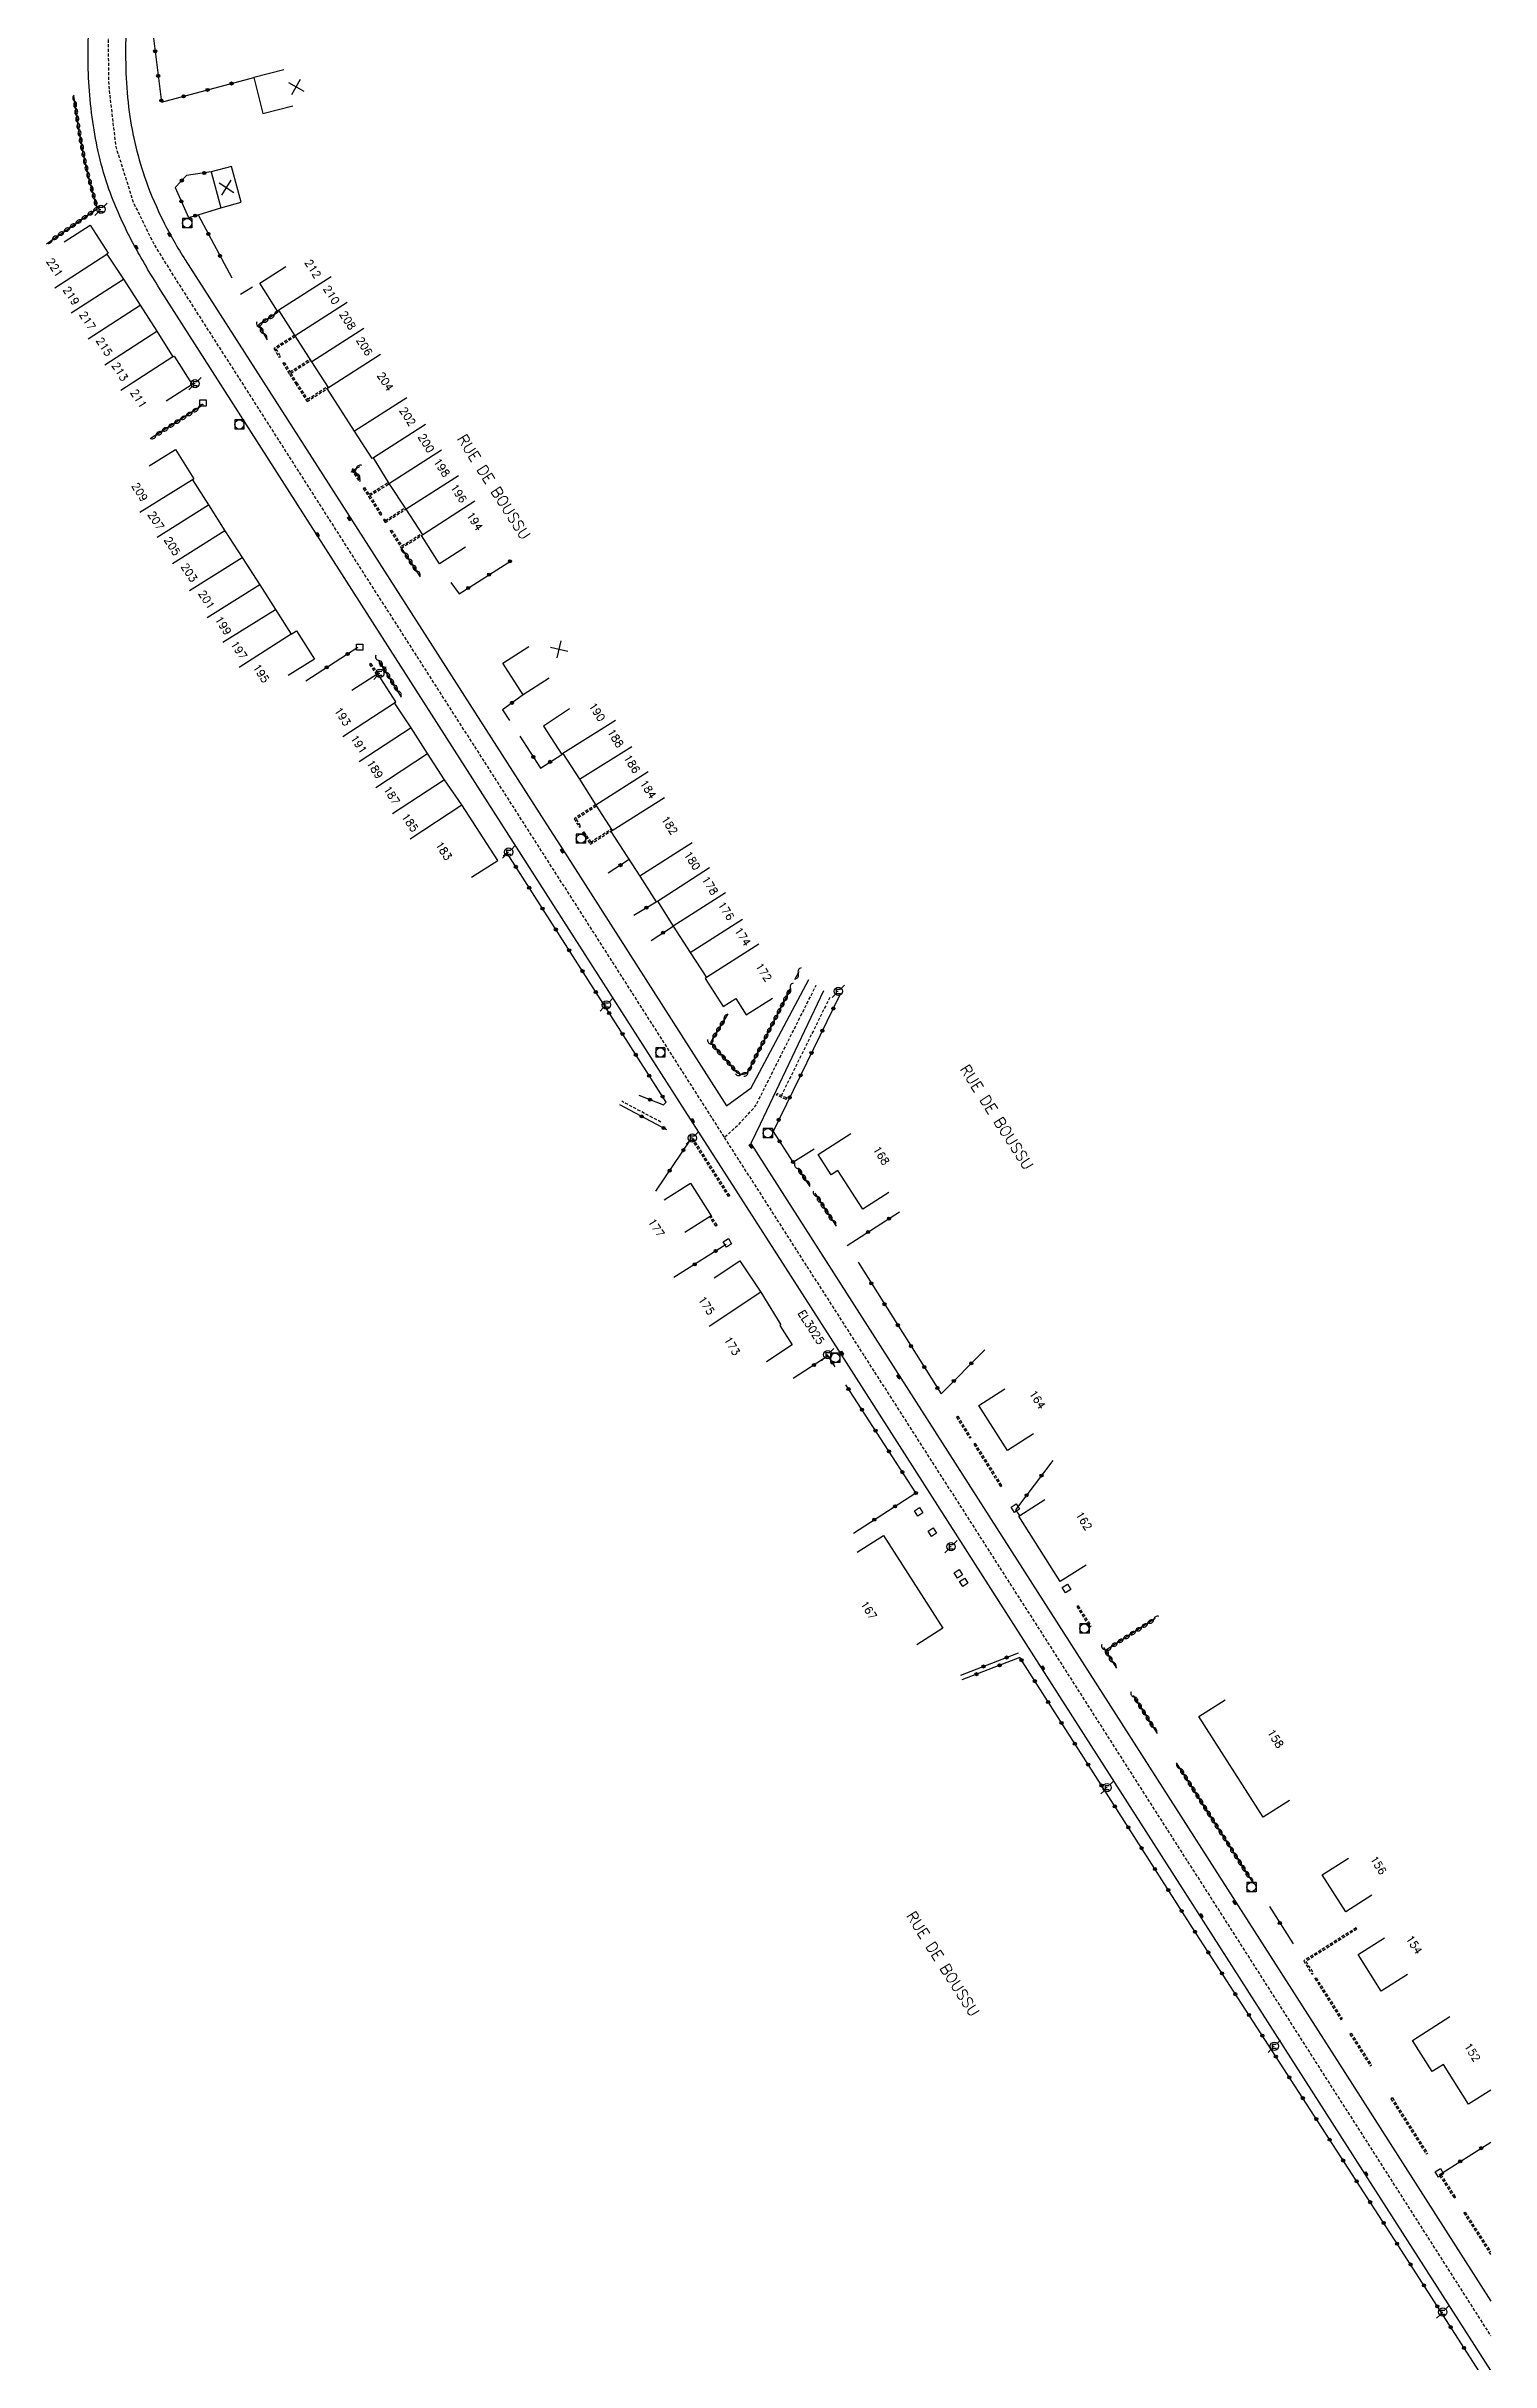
# Model space of a CAD drawing. Header units: millimetres. Extents: x 107015 to 108000, y 128000 to 129000.
# Drawn here: x 107766.9 to 108000, y 128334.1 to 128707.8 of the extents above; entities that cross this region are included whole.
import ezdxf
from ezdxf.enums import TextEntityAlignment as Align

# ---------------------------------------------------------------- set-up
doc = ezdxf.new("R2010")
doc.units = ezdxf.units.MM
doc.linetypes.add('DASHED', pattern=[0.75, 0.5, -0.25])
doc.layers.get('0').update_dxf_attribs({"linetype": 'CONTINUOUS'})
for name, color, linetype in [('W0001', 6, 'DASHED'), ('W0008', 7, 'CONTINUOUS'), ('W0100', 7, 'CONTINUOUS'), ('W0112', 1, 'DASHED'), ('W0220', 5, 'DASHED'), ('W0310', 3, 'CONTINUOUS'), ('W0322', 7, 'CONTINUOUS'), ('W0400', 7, 'CONTINUOUS'), ('W0420', 7, 'CONTINUOUS'), ('W0471', 7, 'CONTINUOUS'), ('W0984', 7, 'CONTINUOUS'), ('W0989', 7, 'CONTINUOUS'), ('W0991', 7, 'CONTINUOUS'), ('W1102', 7, 'CONTINUOUS')]:
    doc.layers.add(name, color=color, linetype=linetype)
doc.styles.get("Standard").update_dxf_attribs({"font": 'romans.shx', "width": 0.85})

# ---------------------------------------------------------------- blocks, each defined once
blk = doc.blocks.new('t322o')
at = {"color": 0, "linetype": 'Continuous'}
for radius in [0.25, 0.15]:
    blk.add_circle((0, 0), radius, dxfattribs=at)
blk = doc.blocks.new('t310o')
at = {"color": 0, "linetype": 'Continuous'}
for centre, start, end in [((-0.5, 0.38), 216.8699, 323.1304), ((0.5, -0.37), 36.8699, 143.1303)]:
    blk.add_arc(centre, 0.625, start, end, dxfattribs=at)
blk = doc.blocks.new('t991o')
at = {"color": 0, "linetype": 'Continuous'}
for p, q in [((-1, 1), (1, -1)), ((-1, -1), (1, 1))]:
    blk.add_line(p, q, dxfattribs=at)
blk = doc.blocks.new('T420')
for p, q in [((0.75, 0.75), (-0.75, 0.75)), ((-0.75, 0.75), (-0.75, -0.75)), ((0.75, 0.75), (0.75, -0.75)), ((0.75, -0.75), (-0.75, -0.75))]:
    blk.add_line(p, q)
blk.add_ellipse((0, 0), major_axis=(-0.53, 0.53), ratio=1, start_param=3.926991, end_param=10.210176)
blk = doc.blocks.new('T400')
for p, q in [((-0.15, 0.3), (0.15, 0.3)), ((-0.15, -0.25), (-0.15, 0.3)), ((-0.15, 0.15), (0.15, 0.15)), ((-0.15, 0), (0.15, 0)), ((0.15, 0.3), (0.15, -0.25)), ((-0.15, -0.15), (0.15, -0.15)), ((-0.15, -0.25), (-0.15, -0.3)), ((-0.15, -0.3), (0.15, -0.3)), ((0.15, -0.3), (0.15, -0.25))]:
    blk.add_line(p, q)
blk = doc.blocks.new('T471')
for p, q in [((-0.333334, 0.333334), (-0.333334, -0.333334)), ((-0.333334, 0.333334), (0.333334, 0.333334)), ((-0.333334, 0), (0, 0)), ((0.500001, 0.500001), (1.000002, 1.000002)), ((-0.500001, -0.500001), (-1.000002, -1.000002)), ((-0.333334, -0.333334), (0.333334, -0.333334))]:
    blk.add_line(p, q)
blk.add_ellipse((0, 0), major_axis=(0.471405, 0.471405), ratio=1, start_param=5.4977871438, end_param=11.780972451)
blk = doc.blocks.new('t112o')
at = {"color": 0, "linetype": 'Continuous'}
for p, q in [((-0.5, 0.5), (0.5, 0.5)), ((-0.5, -0.5), (-0.5, 0.5)), ((0.5, 0.5), (0.5, -0.5)), ((0.5, -0.5), (-0.5, -0.5))]:
    blk.add_line(p, q, dxfattribs=at)

msp = doc.modelspace()

# ---------------------------------------------------------------- linework, layer by layer
at = {"layer": 'W0001', "flags": 128}
for points in [[(107805.25, 129000), (107798.38, 128930.43), (107787.6, 128822.59), (107785.85, 128810.1), (107783.45, 128790.63), (107781.35, 128760.88), (107779.28, 128739.45), (107777.48, 128720.54), (107776.86, 128710.53), (107776.98, 128701.4), (107778.11, 128691.66), (107780.94, 128682.69), (107784.25, 128675.93), (107787.4, 128670.85), (107813.19, 128630.47), (107845.48, 128580.01), (107873.76, 128535.75), (107876.32, 128531.72), (107878.62, 128533.81), (107881.38, 128536.81), (107891.15, 128556.29), (107891.15, 128556.29)], [(107876.32, 128531.72), (107923.14, 128458.6), (107955.16, 128408.49), (107978.96, 128371.25), (108000, 128338.29)]]:
    msp.add_lwpolyline(points, dxfattribs=at)
at = {"layer": 'W0008', "flags": 128}
for points in [[(107808.34, 129000), (107801.48, 128931.27), (107796.1, 128877.34), (107791.05, 128826.42), (107789.32, 128809.7), (107783.66, 128753.3), (107780.06, 128715.49, 0.0178), (107779.75, 128709.77, 0.0397), (107780.29, 128697.24, 0.0521), (107783.01, 128686.09, 0.0301), (107785.81, 128679.56, 0.0264), (107789.33, 128673.39), (107816.32, 128631.22), (107848.16, 128581.42), (107850.64, 128577.59), (107876.67, 128536.84), (107880.64, 128539.74), (107889.99, 128557.2), (107889.99, 128557.2)], [(108000, 128332.7), (107981.44, 128361.71), (107952.81, 128406.61), (107926.28, 128448.08), (107919.36, 128458.91), (107894.82, 128497.32), (107870.85, 128534.66), (107842.8, 128578.6), (107785.47, 128668.31, -0.0185), (107781.2, 128675.55, -0.0327), (107777.5, 128683.47, -0.0499), (107774.62, 128694.33, -0.0378), (107773.66, 128705.57, -0.0244), (107774.06, 128715.58)]]:
    msp.add_lwpolyline(points, format="xyb", dxfattribs=at)
msp.add_lwpolyline([(107892.31, 128555.38), (107882.11, 128533.88), (107880.58, 128530.78), (107926.92, 128458.28), (107957.52, 128410.38), (107976.47, 128380.8), (108000, 128343.89)], dxfattribs=at)
at = {"layer": 'W0100', "flags": 128}
for points in [[(107805.23, 128704.05), (107800.38, 128702.8), (107801.88, 128697.01), (107806.72, 128698.25), (107806.72, 128698.25)], [(107796.8, 128688.45), (107793.52, 128687.57), (107795.05, 128681.78), (107798.34, 128682.66), (107796.8, 128688.45), (107796.8, 128688.45)], [(107769.78, 128676.28), (107774, 128678.97), (107776.89, 128674.43), (107776.67, 128674.3), (107779.36, 128670.25), (107782.05, 128666.07), (107784.77, 128661.86), (107787.32, 128657.7), (107787.53, 128657.83), (107790.44, 128653.28), (107786.23, 128650.59), (107786.23, 128650.59)], [(107834.57, 128627.01), (107830.36, 128624.31), (107827.44, 128628.88), (107827.65, 128629.01), (107824.99, 128633.13), (107822.25, 128637.29), (107819.7, 128641.43), (107819.49, 128641.3), (107816.66, 128645.71), (107812.24, 128652.63), (107812.45, 128652.76), (107809.75, 128656.92), (107807.06, 128661.11), (107804.45, 128665.23), (107804.24, 128665.1), (107801.36, 128669.59), (107805.57, 128672.29), (107805.57, 128672.29)], [(107783.5, 128640.13), (107787.74, 128642.78), (107790.71, 128638.02), (107790.49, 128637.88), (107793.08, 128633.82), (107795.73, 128629.64), (107798.5, 128625.35), (107801.35, 128620.92), (107803.89, 128616.96), (107806.45, 128612.95), (107807.29, 128613.49), (107810.2, 128608.93), (107805.95, 128606.29), (107805.95, 128606.29)], [(107848.05, 128605.85), (107843.84, 128603.15), (107840.56, 128608.27), (107844.77, 128610.97), (107844.77, 128610.97)], [(107835.55, 128573.72), (107839.77, 128576.41), (107833.99, 128585.41), (107831.16, 128589.45), (107828.44, 128593.68), (107825.78, 128597.83), (107823.12, 128601.89), (107823.33, 128602.03), (107820.4, 128606.53), (107816.19, 128603.84), (107816.19, 128603.84)], [(107851.32, 128600.91), (107847.17, 128598.12), (107850.08, 128593.56), (107850.29, 128593.7), (107852.93, 128589.54), (107855.58, 128585.37), (107858.23, 128581.25), (107858.01, 128581.12), (107862.68, 128573.9), (107865.33, 128569.76), (107865.54, 128569.89), (107868.09, 128565.84), (107870.83, 128561.58), (107873.45, 128557.52), (107873.24, 128557.38), (107876.16, 128552.84), (107878.18, 128554.14), (107879.87, 128551.53), (107884.09, 128554.21), (107884.09, 128554.21)], [(107902.86, 128522.87), (107898.66, 128520.16), (107894.63, 128526.42), (107893.55, 128525.72), (107891.45, 128528.98), (107896.75, 128532.39), (107896.75, 128532.39)], [(107866.64, 128521.66), (107870.86, 128524.34), (107874.2, 128519.06), (107869.98, 128516.39), (107869.98, 128516.39)], [(107874.67, 128509.07), (107878.84, 128511.83), (107882.2, 128506.76), (107885.46, 128501.49), (107885.29, 128501.39), (107887.28, 128498.27), (107883.11, 128495.51), (107883.11, 128495.51)], [(107926.23, 128483.9), (107922.02, 128481.21), (107917.38, 128488.48), (107921.59, 128491.17), (107921.59, 128491.17)], [(107934.73, 128462.72), (107930.51, 128460.05), (107923.84, 128470.59), (107928.07, 128473.27), (107928.07, 128473.27)], [(107897.78, 128464.82), (107901.99, 128467.51), (107911.6, 128452.52), (107907.39, 128449.82), (107907.39, 128449.82)], [(107967.52, 128424.71), (107963.31, 128422.02), (107952.92, 128438.27), (107957.14, 128440.97), (107957.14, 128440.97)], [(107980.83, 128409.42), (107976.61, 128406.73), (107972.81, 128412.72), (107977.03, 128415.4), (107977.03, 128415.4)], [(107986.58, 128396.62), (107982.35, 128393.95), (107978.61, 128399.86), (107982.84, 128402.53), (107982.84, 128402.53)], [(108000, 128377.94), (107996.44, 128375.69), (107992.38, 128382.11), (107990.56, 128380.96), (107987.37, 128386), (107993.42, 128389.83), (107993.42, 128389.83)]]:
    msp.add_lwpolyline(points, dxfattribs=at)
at = {"layer": 'W0112'}
for p, q in [((107806.99, 128661.21), (107803.62, 128659.05)), ((107807.13, 128661), (107803.96, 128658.98)), ((107803.62, 128659.05), (107804.51, 128657.6)), ((107803.96, 128658.98), (107804.73, 128657.74)), ((107805.07, 128656.7), (107806.15, 128654.94)), ((107805.28, 128656.83), (107806.23, 128655.28)), ((107806.23, 128655.28), (107809.47, 128657.36)), ((107806.36, 128655.07), (107809.6, 128657.15)), ((107806.15, 128654.94), (107807.1, 128653.42)), ((107806.36, 128655.07), (107807.31, 128653.55)), ((107807.1, 128653.42), (107809, 128650.52)), ((107807.31, 128653.55), (107809.07, 128650.86)), ((107809, 128650.52), (107812.25, 128652.61)), ((107809.07, 128650.86), (107812.32, 128652.95)), ((107816.22, 128639.45), (107817.38, 128637.59)), ((107816.43, 128639.59), (107817.59, 128637.72)), ((107819, 128635.53), (107822.14, 128637.47)), ((107819.14, 128635.32), (107822.28, 128637.25)), ((107818.05, 128636.47), (107818.93, 128635.19)), ((107818.26, 128636.61), (107819, 128635.53)), ((107818.93, 128635.19), (107820.83, 128632.17)), ((107819.14, 128635.32), (107821.04, 128632.3)), ((107821.65, 128631.32), (107824.83, 128633.37)), ((107821.3, 128631.4), (107821.58, 128630.98)), ((107821.51, 128631.54), (107821.65, 128631.32)), ((107821.58, 128630.98), (107824.97, 128633.16)), ((107822.4, 128629.62), (107824.21, 128626.85)), ((107822.61, 128629.76), (107824.29, 128627.2)), ((107824.21, 128626.85), (107827.44, 128628.88)), ((107824.29, 128627.2), (107827.52, 128629.22)), ((107820.26, 128606.44), (107819.08, 128608.11)), ((107820.47, 128606.57), (107819.28, 128608.26)), ((107855.56, 128585.4), (107852.08, 128583.17)), ((107855.69, 128585.19), (107852.42, 128583.09)), ((107852.08, 128583.17), (107852.94, 128581.79)), ((107852.42, 128583.09), (107853.15, 128581.93)), ((107853.67, 128581.04), (107854.77, 128579.39)), ((107854.7, 128579.05), (107858.19, 128581.3)), ((107854.77, 128579.39), (107858.06, 128581.51)), ((107853.46, 128580.91), (107854.7, 128579.05)), ((107886.3, 128537.87), (107884.75, 128538.57)), ((107886.4, 128538.1), (107884.85, 128538.8)), ((107877, 128522.21), (107871.16, 128531.36)), ((107877.21, 128522.34), (107871.37, 128531.5)), ((107874.94, 128517.42), (107873.99, 128518.93)), ((107875.15, 128517.56), (107874.2, 128519.06)), ((107913.78, 128486.59), (107915.92, 128483.18)), ((107913.99, 128486.72), (107916.13, 128483.31)), ((107916.59, 128482.21), (107920.88, 128475.42)), ((107916.8, 128482.34), (107921.09, 128475.56)), ((107933.21, 128456), (107935.29, 128452.74)), ((107933.42, 128456.13), (107935.5, 128452.87)), ((107978.27, 128404.16), (107969.82, 128398.82)), ((107978.4, 128403.95), (107970.16, 128398.74)), ((107969.82, 128398.82), (107971.16, 128396.7)), ((107970.16, 128398.74), (107971.37, 128396.83)), ((107971.63, 128395.98), (107975.81, 128389.36)), ((107971.84, 128396.11), (107976.02, 128389.5)), ((107977.29, 128387.01), (107980.56, 128381.85)), ((107977.5, 128387.14), (107980.78, 128381.98)), ((107983.91, 128376.58), (107989.61, 128367.61)), ((107984.13, 128376.71), (107989.82, 128367.75)), ((107991.96, 128364.34), (107994.33, 128360.65)), ((107991.75, 128364.2), (107994.12, 128360.52)), ((107995.66, 128358.16), (108000, 128351.41)), ((107995.87, 128358.29), (108000, 128351.87))]:
    msp.add_line(p, q, dxfattribs=at)
for points in [[(107804.73, 128657.74), (107804.51, 128657.6)], [(107805.07, 128656.7), (107805.28, 128656.83)], [(107816.22, 128639.45), (107816.43, 128639.59)], [(107817.59, 128637.72), (107817.38, 128637.59)], [(107818.05, 128636.47), (107818.26, 128636.61)], [(107820.83, 128632.17), (107821.04, 128632.3)], [(107821.51, 128631.54), (107821.3, 128631.4)], [(107822.4, 128629.62), (107822.61, 128629.76)], [(107819.08, 128608.11), (107819.28, 128608.26)], [(107820.4, 128606.53), (107820.47, 128606.57)], [(107852.94, 128581.79), (107853.15, 128581.93)], [(107853.46, 128580.91), (107853.67, 128581.04)], [(107884.75, 128538.57), (107884.85, 128538.8)], [(107886.3, 128537.87), (107886.4, 128538.1)], [(107871.37, 128531.5), (107871.16, 128531.36)], [(107877.21, 128522.34), (107877, 128522.21)], [(107875.15, 128517.56), (107874.94, 128517.42)], [(107913.78, 128486.59), (107913.99, 128486.72)], [(107916.13, 128483.31), (107915.92, 128483.18)], [(107916.8, 128482.34), (107916.59, 128482.21)], [(107920.88, 128475.42), (107921.09, 128475.56)], [(107933.42, 128456.13), (107933.21, 128456)], [(107935.29, 128452.74), (107935.5, 128452.87)], [(107978.4, 128403.95), (107978.27, 128404.16)], [(107971.16, 128396.7), (107971.37, 128396.83)], [(107971.63, 128395.98), (107971.84, 128396.11)], [(107975.81, 128389.36), (107976.02, 128389.5)], [(107977.29, 128387.01), (107977.5, 128387.14)], [(107980.78, 128381.98), (107980.56, 128381.85)], [(107984.13, 128376.71), (107983.91, 128376.58)], [(107989.82, 128367.75), (107989.61, 128367.61)], [(107991.75, 128364.2), (107991.96, 128364.34)], [(107994.33, 128360.65), (107994.12, 128360.52)], [(107995.66, 128358.16), (107995.87, 128358.29)]]:
    msp.add_lwpolyline(points, dxfattribs=at)
at = {"layer": 'W0220', "flags": 128}
for points in [[(107893.35, 128554.34), (107885.55, 128538.55), (107885.55, 128538.55)], [(107866.09, 128534.21), (107859.79, 128537.56), (107859.79, 128537.56)]]:
    msp.add_lwpolyline(points, dxfattribs=at)
at = {"layer": 'W0310', "flags": 128}
for points in [[(107766.93, 128675.95), (107775.15, 128681.65, -0.0154), (107773.08, 128689.54, -0.0199), (107771.38, 128699.92), (107771.38, 128699.92)], [(107876.89, 128551.68), (107874.07, 128547.04), (107878.31, 128542.28, 0.2421), (107879.36, 128541.94, 0.2383), (107880.27, 128542.55), (107887.04, 128555.79), (107887.04, 128555.79)]]:
    msp.add_lwpolyline(points, format="xyb", dxfattribs=at)
for points in [[(107804.35, 128664.92), (107801.15, 128662.87), (107802.54, 128660.48), (107802.54, 128660.48)], [(107792.09, 128649.84), (107783.66, 128644.46), (107783.66, 128644.46)], [(107817.43, 128639.97), (107816.55, 128639.47), (107817.57, 128637.92), (107817.57, 128637.92)], [(107827.3, 128622.21), (107824.31, 128626.77), (107824.31, 128626.77)], [(107824.24, 128602.81), (107820.59, 128608.71), (107820.59, 128608.71)], [(107887.72, 128557.21), (107888.43, 128558.52), (107888.43, 128558.52)], [(107888.14, 128526.84), (107890.15, 128523.8), (107890.15, 128523.8)], [(107890.91, 128522.75), (107894.39, 128517.4), (107894.39, 128517.4)], [(107945.88, 128454.07), (107937.82, 128448.93), (107937.82, 128448.93)], [(107937.52, 128449.42), (107939.59, 128446.08), (107939.59, 128446.08)], [(107942.33, 128441.68), (107946.16, 128435.55), (107946.16, 128435.55)], [(107949.26, 128430.82), (107961.67, 128411.35), (107961.67, 128411.35)]]:
    msp.add_lwpolyline(points, dxfattribs=at)
at = {"layer": 'W0322', "flags": 128}
for points in [[(107787.64, 128710.91), (107783.95, 128711.3), (107785.5, 128698.8), (107800.38, 128702.8), (107800.38, 128702.8)], [(107793.52, 128687.57), (107789.51, 128686.96), (107787.72, 128685.04), (107789.85, 128680.18), (107791.42, 128680.65), (107796.83, 128670.49), (107796.83, 128670.49)], [(107791.42, 128680.65), (107795.05, 128681.78), (107795.05, 128681.78)], [(107800.19, 128668.94), (107798.25, 128667.77), (107798.25, 128667.77)], [(107832.17, 128621.28), (107833.53, 128619.48), (107841.96, 128624.87), (107841.96, 128624.87)], [(107808.79, 128605.45), (107817.21, 128610.85), (107817.21, 128610.85)], [(107843.84, 128603.15), (107840.52, 128600.75), (107841.67, 128599.01), (107841.67, 128599.01)], [(107843.34, 128596.5), (107846.67, 128591.34), (107850.08, 128593.56), (107850.08, 128593.56)], [(107841.28, 128577.59), (107840.62, 128577.15), (107840.62, 128577.15)], [(107862.51, 128538.53), (107866.51, 128536.99), (107866.92, 128537.44), (107841.28, 128577.59), (107841.28, 128577.59)], [(107860.95, 128576.57), (107857.59, 128574.39), (107857.59, 128574.39)], [(107861.73, 128567.59), (107865.33, 128569.76), (107865.33, 128569.76)], [(107864.53, 128563.53), (107868.09, 128565.84), (107868.09, 128565.84)], [(107895.04, 128554.85), (107884.2, 128532.71), (107887.41, 128527.75), (107890.81, 128529.88), (107890.81, 128529.88)], [(107867.04, 128532.96), (107859.46, 128537), (107859.46, 128537)], [(107865.27, 128523.04), (107870.85, 128531.34), (107870.85, 128531.34)], [(107896.16, 128514.3), (107904.57, 128519.71), (107904.57, 128519.71)], [(107876.62, 128514.46), (107868.17, 128509.11), (107868.17, 128509.11)], [(107897.91, 128511.58), (107911.31, 128490.37), (107918.36, 128497.46), (107918.36, 128497.46)], [(107894.22, 128494.73), (107893.09, 128496.48), (107887.45, 128492.85), (107887.45, 128492.85)], [(107897.15, 128467.88), (107907.25, 128474.36), (107895.93, 128491.8), (107895.93, 128491.8)], [(107929.35, 128479.59), (107923.32, 128471.62), (107923.91, 128470.75), (107923.91, 128470.75)], [(107923.74, 128448.51), (107914.42, 128444.9), (107914.42, 128444.9)], [(108000, 128329.63), (107985.59, 128352.11), (107951.86, 128404.18), (107924, 128447.8), (107914.67, 128444.19), (107914.67, 128444.19)], [(107964.3, 128407.6), (107968.1, 128401.56), (107968.1, 128401.56)], [(107991.71, 128364.32), (108000, 128369.59)]]:
    msp.add_lwpolyline(points, dxfattribs=at)
at = {"layer": 'W1102', "flags": 128}
for points in [[(107768.27, 128668.88), (107776.67, 128674.3), (107776.67, 128674.3)], [(107770.95, 128664.84), (107779.36, 128670.25), (107779.36, 128670.25)], [(107812.87, 128670.62), (107804.45, 128665.23), (107804.45, 128665.23)], [(107773.65, 128660.65), (107782.05, 128666.07), (107782.05, 128666.07)], [(107815.48, 128666.5), (107807.06, 128661.11), (107807.06, 128661.11)], [(107776.36, 128656.44), (107784.77, 128661.86), (107784.77, 128661.86)], [(107818.17, 128662.31), (107809.75, 128656.92), (107809.75, 128656.92)], [(107787.32, 128657.7), (107778.92, 128652.28), (107778.92, 128652.28)], [(107820.86, 128658.12), (107812.44, 128652.73), (107812.44, 128652.73)], [(107825.08, 128651.1), (107816.66, 128645.71), (107816.66, 128645.71)], [(107828.12, 128646.82), (107819.7, 128641.43), (107819.7, 128641.43)], [(107830.7, 128642.64), (107822.27, 128637.25), (107822.27, 128637.25)], [(107790.49, 128637.88), (107782.02, 128632.57), (107782.02, 128632.57)], [(107833.41, 128638.51), (107824.99, 128633.13), (107824.99, 128633.13)], [(107784.78, 128628.61), (107793.08, 128633.82), (107793.08, 128633.82)], [(107836.07, 128634.4), (107827.65, 128629.01), (107827.65, 128629.01)], [(107795.73, 128629.64), (107787.26, 128624.33), (107787.26, 128624.33)], [(107790.03, 128620.03), (107798.5, 128625.35), (107798.5, 128625.35)], [(107801.35, 128620.92), (107792.87, 128615.61), (107792.87, 128615.61)], [(107795.42, 128611.64), (107803.89, 128616.96), (107803.89, 128616.96)], [(107806.45, 128612.95), (107798.01, 128607.58), (107798.01, 128607.58)], [(107814.74, 128596.42), (107823.12, 128601.89), (107823.12, 128601.89)], [(107825.78, 128597.83), (107817.4, 128592.36), (107817.4, 128592.36)], [(107858.77, 128599), (107850.29, 128593.7), (107850.29, 128593.7)], [(107820.07, 128588.21), (107828.44, 128593.68), (107828.44, 128593.68)], [(107852.93, 128589.54), (107861.41, 128594.85), (107861.41, 128594.85)], [(107831.16, 128589.45), (107822.79, 128583.98), (107822.79, 128583.98)], [(107864.02, 128590.73), (107855.58, 128585.37), (107855.58, 128585.37)], [(107825.61, 128579.94), (107833.99, 128585.41), (107833.99, 128585.41)], [(107858.23, 128581.25), (107866.66, 128586.61), (107866.66, 128586.61)], [(107871.12, 128579.26), (107862.68, 128573.9), (107862.68, 128573.9)], [(107865.54, 128569.89), (107873.96, 128575.28), (107873.96, 128575.28)], [(107876.52, 128571.22), (107868.09, 128565.84), (107868.09, 128565.84)], [(107870.83, 128561.58), (107879.26, 128566.97), (107879.26, 128566.97)], [(107881.87, 128562.9), (107873.45, 128557.52), (107873.45, 128557.52)], [(107882.2, 128506.76), (107873.87, 128501.24), (107873.87, 128501.24)]]:
    msp.add_lwpolyline(points, dxfattribs=at)

# ---------------------------------------------------------------- block references
at = {"layer": 'W0112'}
for p in [(107792.2, 128650.26), (107817.47, 128610.85)]:
    msp.add_blockref('t112o', p, dxfattribs=at)
for p, rotation in [((107876.82, 128514.71), 31.8908), ((107907.69, 128471.3), 122.4575), ((107923.29, 128471.9), 122.4575), ((107909.89, 128468.04), 122.4575), ((107914.09, 128461.3), 122.4575), ((107914.96, 128459.93), 122.4575), ((107931.53, 128458.94), 122.4575), ((107991.72, 128364.62), 302.3698)]:
    msp.add_blockref('t112o', p, dxfattribs=dict(at, rotation=rotation))
at = {"layer": 'W0310'}
for p, rotation in [((107771.5, 128698.96), 97.43280395083214), ((107771.66, 128697.82), 97.93334386318367), ((107771.82, 128696.68), 98.43388377553534), ((107771.99, 128695.53), 98.93442368788675), ((107772.18, 128694.39), 99.43496360023842), ((107772.37, 128693.26), 99.93550351258995), ((107772.58, 128692.12), 100.4360434249416), ((107772.79, 128690.98), 100.9365833372932), ((107773.02, 128689.85), 101.4371232496447), ((107773.27, 128688.72), 103.2954492077219), ((107773.54, 128687.6), 103.7946976379832), ((107773.82, 128686.48), 104.2939460682447), ((107774.11, 128685.36), 104.7931944985059), ((107774.52, 128681.21), 34.69982808431159), ((107774.41, 128684.25), 105.2924429287674), ((107774.72, 128683.14), 105.7916913590288), ((107775.04, 128682.03), 106.2909397892901), ((107769.78, 128677.93), 34.69982808431159), ((107770.73, 128678.58), 34.69982808431159), ((107771.68, 128679.24), 34.69982808431159), ((107772.63, 128679.9), 34.69982808431159), ((107773.57, 128680.56), 34.69982808431159), ((107767.88, 128676.61), 34.69982808431159), ((107768.83, 128677.27), 34.69982808431159), ((107801.38, 128662.48), 300.0587493311461), ((107801.75, 128663.25), 212.6346513000316), ((107802.72, 128663.88), 212.6346513000316), ((107803.69, 128664.5), 212.6346513000316), ((107801.96, 128661.48), 300.0587493311461), ((107788.53, 128647.57), 212.555696232685), ((107789.5, 128648.19), 212.555696232685), ((107790.47, 128648.81), 212.555696232685), ((107791.45, 128649.43), 212.555696232685), ((107784.63, 128645.08), 212.555696232685), ((107785.6, 128645.7), 212.555696232685), ((107786.58, 128646.32), 212.555696232685), ((107787.55, 128646.95), 212.555696232685), ((107816.94, 128639.69), 209.4897176173718), ((107816.93, 128638.88), 303.4866056938299), ((107824.77, 128626.08), 123.2928685349287), ((107825.4, 128625.11), 123.2928685349287), ((107826.03, 128624.14), 123.2928685349287), ((107826.67, 128623.18), 123.2928685349287), ((107820.6, 128608.71), 121.6906013344528), ((107821.2, 128607.72), 121.6906013344528), ((107821.81, 128606.74), 121.6906013344528), ((107822.42, 128605.76), 121.6906013344528), ((107823.02, 128604.78), 121.6906013344528), ((107823.63, 128603.79), 121.6906013344528), ((107888.27, 128558.22), 61.64525235918138), ((107886.48, 128554.69), 62.92358363475481), ((107887, 128555.72), 62.92358363475481), ((107876.29, 128550.69), 238.6715032250025), ((107884.37, 128550.58), 62.92358363475481), ((107884.9, 128551.61), 62.92358363475481), ((107885.42, 128552.64), 62.92358363475481), ((107885.95, 128553.66), 62.92358363475481), ((107874.3, 128546.78), 311.768007847288), ((107874.49, 128547.73), 238.6715032250025), ((107875.09, 128548.72), 238.6715032250025), ((107875.69, 128549.7), 238.6715032250025), ((107882.27, 128546.47), 62.92358363475481), ((107882.8, 128547.49), 62.92358363475481), ((107883.32, 128548.52), 62.92358363475481), ((107883.85, 128549.55), 62.92358363475481), ((107875.07, 128545.92), 311.768007847288), ((107875.84, 128545.06), 311.768007847288), ((107876.61, 128544.2), 311.768007847288), ((107877.38, 128543.33), 311.768007847288), ((107880.69, 128543.38), 62.92358363475481), ((107881.22, 128544.41), 62.92358363475481), ((107881.74, 128545.44), 62.92358363475481), ((107878.15, 128542.47), 311.768007847288), ((107879.12, 128541.93), 357.4441650664696), ((107880.14, 128542.37), 50.24046494532484), ((107888.24, 128526.69), 303.5970932428371), ((107888.88, 128525.73), 303.5970932428371), ((107889.52, 128524.76), 303.5970932428371), ((107891.24, 128522.24), 303.0274431809428), ((107891.87, 128521.27), 303.0274431809428), ((107892.5, 128520.3), 303.0274431809428), ((107893.13, 128519.33), 303.0274431809428), ((107893.76, 128518.37), 303.0274431809428), ((107944.64, 128453.28), 212.5331240071277), ((107945.61, 128453.9), 212.5331240071277), ((107938.8, 128449.55), 212.5331240071277), ((107939.77, 128450.18), 212.5331240071277), ((107940.74, 128450.8), 212.5331240071277), ((107941.72, 128451.42), 212.5331240071277), ((107942.69, 128452.04), 212.5331240071277), ((107943.67, 128452.66), 212.5331240071277), ((107937.77, 128449.03), 301.8021105138564), ((107938.37, 128448.05), 301.8021105138564), ((107938.98, 128447.06), 301.8021105138564), ((107942.49, 128441.42), 302.0289062626265), ((107943.1, 128440.44), 302.0289062626265), ((107943.71, 128439.46), 302.0289062626265), ((107944.33, 128438.49), 302.0289062626265), ((107944.94, 128437.51), 302.0289062626265), ((107945.55, 128436.53), 302.0289062626265), ((107949.88, 128429.86), 302.5007868715844), ((107950.5, 128428.88), 302.5007868715844), ((107951.12, 128427.91), 302.5007868715844), ((107951.74, 128426.94), 302.5007868715844), ((107952.36, 128425.96), 302.5007868715844), ((107952.98, 128424.99), 302.5007868715844), ((107953.6, 128424.01), 302.5007868715844), ((107954.22, 128423.04), 302.5007868715844), ((107954.84, 128422.07), 302.5007868715844), ((107955.46, 128421.09), 302.5007868715844), ((107956.08, 128420.12), 302.5007868715844), ((107956.7, 128419.14), 302.5007868715844), ((107957.32, 128418.17), 302.5007868715844), ((107957.94, 128417.2), 302.5007868715844), ((107958.56, 128416.22), 302.5007868715844), ((107959.19, 128415.25), 302.5007868715844), ((107959.81, 128414.27), 302.5007868715844), ((107960.43, 128413.3), 302.5007868715844), ((107961.05, 128412.33), 302.5007868715844)]:
    msp.add_blockref('t310o', p, dxfattribs=dict(at, rotation=rotation))
at = {"layer": 'W0322'}
for p, rotation in [((107784.48, 128707.04), 277.0644358769738), ((107784.97, 128703.07), 277.0644358769738), ((107792.93, 128700.8), 15.05111740887195), ((107796.79, 128701.83), 15.05111740887195), ((107785.46, 128699.1), 277.0644358769738), ((107789.07, 128699.76), 15.05111740887195), ((107788.78, 128686.18), 227.0076243336443), ((107792.41, 128687.4), 188.7310193383244), ((107788.71, 128682.8), 293.660086768765), ((107790.95, 128680.51), 16.60462485047542), ((107793.07, 128677.55), 298.0448676541458), ((107794.95, 128674.02), 298.0448676541458), ((107838.37, 128622.57), 32.63198336364643), ((107841.73, 128624.73), 32.63198336364643), ((107835, 128620.41), 32.63198336364643), ((107812.16, 128607.61), 32.63659682336962), ((107815.53, 128609.77), 32.63659682336962), ((107842.07, 128601.87), 215.9206583122288), ((107845.51, 128593.14), 302.7723646452336), ((107848.22, 128592.35), 33.15423288619093), ((107842.68, 128575.41), 122.5617398967071), ((107859.58, 128575.68), 212.8652797372446), ((107844.83, 128572.04), 122.5617398967071), ((107846.98, 128568.67), 122.5617398967071), ((107863.75, 128568.81), 31.11567972969458), ((107849.13, 128565.3), 122.5617398967071), ((107866.45, 128564.77), 32.95460177209014), ((107851.29, 128561.93), 122.5617398967071), ((107853.44, 128558.56), 122.5617398967071), ((107855.59, 128555.19), 122.5617398967071), ((107857.75, 128551.81), 122.5617398967071), ((107893.91, 128552.54), 243.9146372312559), ((107859.9, 128548.44), 122.5617398967071), ((107892.15, 128548.95), 243.9146372312559), ((107862.05, 128545.07), 122.5617398967071), ((107890.39, 128545.36), 243.9146372312559), ((107864.2, 128541.7), 122.5617398967071), ((107888.63, 128541.76), 243.9146372312559), ((107864.33, 128537.83), 338.9389284949923), ((107866.36, 128538.33), 122.5617398967071), ((107886.87, 128538.17), 243.9146372312559), ((107862.99, 128535.12), 151.99623445321), ((107866.52, 128533.24), 151.99623445321), ((107885.11, 128534.58), 243.9146372312559), ((107869.73, 128529.68), 56.09270179627506), ((107885.24, 128531.1), 302.9262658735071), ((107867.5, 128526.36), 56.09270179627506), ((107887.42, 128527.76), 32.07816171400739), ((107902.89, 128518.62), 32.74355728936821), ((107874.93, 128513.39), 212.3527195960978), ((107899.53, 128516.46), 32.74355728936821), ((107871.55, 128511.25), 212.3527195960978), ((107900.04, 128508.2), 302.2823818155176), ((107902.18, 128504.82), 302.2823818155176), ((107904.32, 128501.44), 302.2823818155176), ((107890.81, 128495.01), 212.7436405628106), ((107893.79, 128495.39), 122.7448348768384), ((107906.45, 128498.06), 302.2823818155176), ((107908.59, 128494.67), 302.2823818155176), ((107916.18, 128495.27), 45.13329192592802), ((107896.36, 128491.13), 122.9902689784401), ((107910.72, 128491.29), 302.2823818155176), ((107913.36, 128492.43), 45.13329192592802), ((107898.54, 128487.78), 122.9902689784401), ((107900.72, 128484.42), 122.9902689784401), ((107902.9, 128481.07), 122.9902689784401), ((107905.07, 128477.71), 122.9902689784401), ((107927.51, 128477.16), 232.8661977487904), ((107907.25, 128474.36), 32.64663776797831), ((107925.1, 128473.97), 232.8661977487904), ((107900.52, 128470.04), 32.64663776797831), ((107903.88, 128472.2), 32.64663776797831), ((107918.15, 128446.35), 201.1517454551437), ((107920.76, 128446.54), 201.1517454551437), ((107921.88, 128447.79), 201.1517454551437), ((107924.28, 128447.36), 122.5658733489796), ((107917.03, 128445.1), 201.1517454551437), ((107926.44, 128443.98), 122.5658733489796), ((107928.59, 128440.61), 122.5658733489796), ((107930.74, 128437.24), 122.5658733489796), ((107932.89, 128433.87), 122.5658733489796), ((107935.05, 128430.5), 122.5658733489796), ((107937.2, 128427.13), 122.5658733489796), ((107939.35, 128423.76), 122.5658733489796), ((107941.51, 128420.39), 122.5658733489796), ((107943.66, 128417.02), 122.5658733489796), ((107945.81, 128413.65), 122.5658733489796), ((107947.97, 128410.27), 122.5658733489796), ((107950.12, 128406.9), 122.5658733489796), ((107952.28, 128403.53), 122.9403051903037), ((107965.97, 128404.94), 302.1970177090226), ((107954.45, 128400.18), 122.9403051903037), ((107956.63, 128396.82), 122.9403051903037), ((107958.8, 128393.46), 122.9403051903037), ((107960.98, 128390.11), 122.9403051903037), ((107963.15, 128386.75), 122.9403051903037), ((107965.33, 128383.39), 122.9403051903037), ((107967.5, 128380.04), 122.9403051903037), ((107969.68, 128376.68), 122.9403051903037), ((107971.85, 128373.32), 122.9403051903037), ((107974.03, 128369.96), 122.9403051903037), ((107998.46, 128368.61), 32.44904461383661), ((107976.2, 128366.61), 122.9403051903037), ((107995.08, 128366.47), 32.44904461383661), ((107978.38, 128363.25), 122.9403051903037), ((107980.55, 128359.89), 122.9403051903037), ((107982.73, 128356.54), 122.9403051903037), ((107984.9, 128353.18), 122.9403051903037), ((107987.07, 128349.82), 122.6525503500121), ((107989.22, 128346.45), 122.6525503500121), ((107991.38, 128343.08), 122.6525503500121), ((107993.54, 128339.71), 122.6525503500121), ((107995.7, 128336.34), 122.6525503500121)]:
    msp.add_blockref('t322o', p, dxfattribs=dict(at, rotation=rotation))
at = {"layer": 'W0400'}
for p, rotation in [((107781.44, 128675.41), 30.96380000000005), ((107786.79, 128677.45), 30.96380000000005), ((107815.82, 128631.62), 32.02169999999999), ((107810.69, 128629.04), 32.02169999999999), ((107850.16, 128577.98), 34.15519999999994), ((107871.2, 128534.44), 32.51909999999997), ((107880.64, 128530.36), 32.51909999999997), ((107895.28, 128496.89), 32.65269999999997), ((107904.48, 128493.12), 32.45749999999997), ((107927.73, 128446.11), 33.05959999999995), ((107953.29, 128406.14), 32.65269999999997), ((107958.7, 128408.28), 32.65269999999997), ((107979.88, 128364.46), 32.36979999999999)]:
    msp.add_blockref('T400', p, dxfattribs=dict(at, rotation=rotation))
at = {"layer": 'W0420'}
for p in [(107789.66, 128679.31), (107798.06, 128646.81), (107853.19, 128579.95), (107866, 128545.44), (107883.35, 128532.43), (107894.2, 128496.15), (107934.43, 128452.46), (107961.38, 128410.75)]:
    msp.add_blockref('T420', p, dxfattribs=at)
at = {"layer": 'W0471'}
for p in [(107775.73, 128681.52), (107790.92, 128653.4), (107820.74, 128606.66), (107841.52, 128577.78), (107894.72, 128555.32), (107857.28, 128553.13), (107871.17, 128531.65), (107893.02, 128496.67), (107912.92, 128465.69), (107938.1, 128426.8), (107965.07, 128385.06), (107992.27, 128342.15)]:
    msp.add_blockref('T471', p, dxfattribs=at)
at = {"layer": 'W0991'}
for p, rotation in [((107807.22, 128701.3), 14.92588607383064), ((107795.98, 128685.02), 12.12799164140363), ((107849.67, 128610.52), 31.89229871168401)]:
    msp.add_blockref('t991o', p, dxfattribs=dict(at, rotation=rotation))

# ---------------------------------------------------------------- texts
at = {"layer": 'W0984'}
msp.add_text('EL3025', height=1.25, rotation=302.9154, dxfattribs=at).set_placement((107890.35, 128501.11), align=Align.MIDDLE)
at = {"layer": 'W0989'}
for rotation, p in [(302.5936, (107839.14, 128636.72)), (302.6275, (107920.29, 128535.01)), (302.5847, (107911.6, 128398.36))]:
    msp.add_text('RUE DE BOUSSU', height=1.75, rotation=rotation, dxfattribs=at).set_placement(p, align=Align.MIDDLE)
at = {"layer": 'W0991'}
for s, rotation, p in [('221', 302.4926, (107768.27, 128672.14)), ('212', 302.6354, (107809.95, 128671.93)), ('219', 303.562, (107770.93, 128667.58)), ('210', 302.3551, (107812.93, 128667.72)), ('217', 302.7635, (107773.56, 128663.56)), ('208', 302.6877, (107815.56, 128663.61)), ('215', 302.8521, (107776.27, 128659.36)), ('206', 302.6877, (107818.25, 128659.42)), ('213', 301.5307, (107778.8, 128655.33)), ('211', 302.556, (107781.82, 128650.98)), ('204', 302.6124, (107821.62, 128653.74)), ('202', 302.6508, (107825.23, 128648.09)), ('200', 301.635, (107828.22, 128643.8)), ('198', 303.3463, (107830.73, 128639.86)), ('209', 301.9043, (107782.01, 128635.9)), ('196', 302.8706, (107833.46, 128635.68)), ('207', 302.4631, (107784.62, 128631.29)), ('194', 302.6315, (107836.06, 128631.18)), ('205', 302.4631, (107787.24, 128627.17)), ('203', 302.7463, (107789.97, 128622.9)), ('201', 302.7742, (107792.78, 128618.53)), ('199', 302.6989, (107795.47, 128614.35)), ('197', 302.4779, (107798, 128610.39)), ('195', 302.556, (107801.58, 128606.63)), ('193', 302.9528, (107814.73, 128599.66)), ('190', 302.4969, (107855.79, 128600.41)), ('191', 303.2439, (107817.34, 128595.2)), ('188', 302.4331, (107858.78, 128596.18)), ('189', 302.6369, (107819.95, 128591.17)), ('186', 302.4422, (107861.42, 128592.03)), ('184', 302.6927, (107864.05, 128587.92)), ('187', 302.7501, (107822.65, 128586.96)), ('185', 304.9832, (107825.61, 128582.55)), ('182', 302.8656, (107867.49, 128582.12)), ('183', 302.7199, (107831.05, 128577.99)), ('180', 302.6122, (107871.16, 128576.41)), ('178', 302.2165, (107874.01, 128572.4)), ('176', 302.7744, (107876.61, 128568.31)), ('174', 302.7641, (107879.29, 128564.15)), ('172', 302.7883, (107882.69, 128558.41)), ('168', 302.7429, (107901.66, 128528.82)), ('177', 302.3531, (107865.35, 128517.15)), ('175', 303.5472, (107873.44, 128504.6)), ('173', 301.7524, (107877.58, 128498.09)), ('164', 302.533, (107926.86, 128489.42)), ('162', 302.2924, (107934.36, 128469.86)), ('167', 302.6465, (107899.64, 128455.43)), ('158', 302.5752, (107965.28, 128434.72)), ('156', 302.4525, (107981.88, 128414.29)), ('154', 302.3205, (107987.67, 128401.45)), ('152', 302.2919, (107997.05, 128384.07))]:
    msp.add_text(s, height=1.25, rotation=rotation, dxfattribs=at).set_placement(p, align=Align.MIDDLE)

doc.saveas('drawing.dxf')
